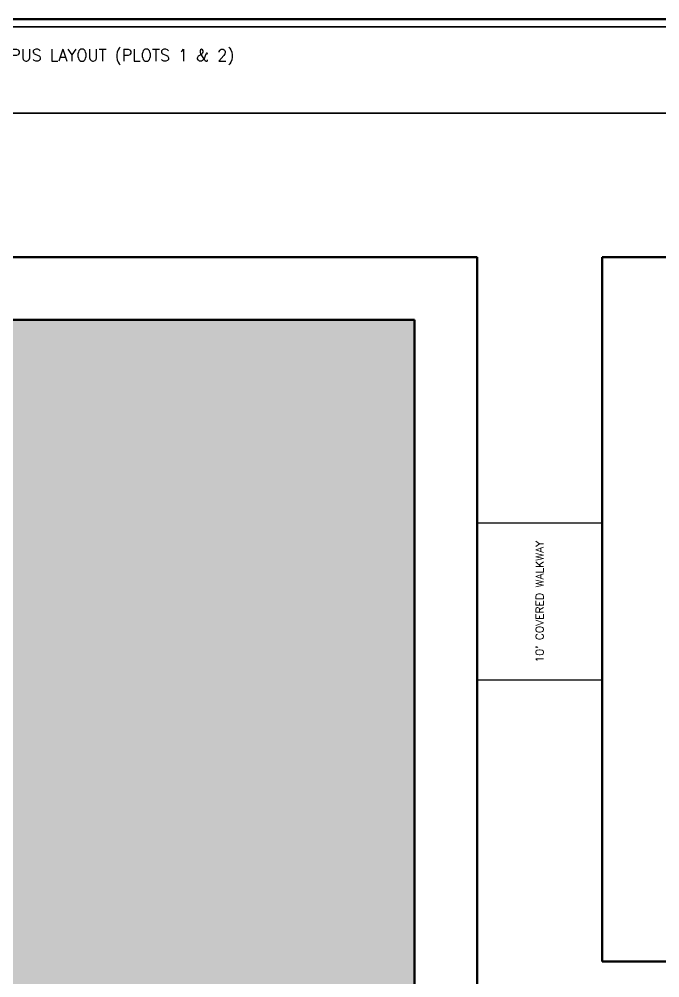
# Model space of a CAD drawing. Header units: inches. Extents: x 0 to 2197, y -71 to 1191.
# Drawn here: x 969 to 1460, y 455 to 1191 of the extents above; entities that cross this region are included whole.
import ezdxf
from ezdxf.enums import TextEntityAlignment as Align

# ---------------------------------------------------------------- set-up
doc = ezdxf.new("R2010")
doc.units = ezdxf.units.IN
doc.header["$MEASUREMENT"] = 0
for name, color, linetype in [('A-GRID', 6, 'Continuous'), ('A-HATCH', 8, 'Continuous'), ('A-ROOF', 5, 'Continuous'), ('A-SITE', 2, 'Continuous'), ('A-TEXT-TTL', 7, 'Continuous'), ('A-TTLB', 7, 'Continuous'), ('A-WALL', 7, 'Continuous')]:
    doc.layers.add(name, color=color, linetype=linetype)
doc.styles.add('SIMPLEX', font='simplex.shx')

msp = doc.modelspace()

# ---------------------------------------------------------------- hatches: boundary and pattern name
at = {"layer": 'A-HATCH'}
h = msp.add_hatch(dxfattribs=at)
h.set_pattern_fill('ANSI31')
h.paths.add_polyline_path([(168, 192), (1272, 192), (1272, 960), (168, 960)])

# ---------------------------------------------------------------- linework, layer by layer
at = {"layer": 'A-GRID', "lineweight": 18}
for p, q in [((1272, 960), (168, 960)), ((1272, 192), (1272, 960))]:
    msp.add_line(p, q, dxfattribs=at)
at = {"layer": 'A-ROOF', "lineweight": 25}
for p, q in [((1416, 804), (1320, 804)), ((1320, 804), (1320, 684)), ((1416, 684), (1416, 804)), ((1320, 684), (1416, 684))]:
    msp.add_line(p, q, dxfattribs=at)
at = {"layer": 'A-SITE', "lineweight": 50}
for p, q in [((1320, 1008), (120, 1008)), ((1320, 144), (1320, 1008)), ((2196, 1008), (1416, 1008)), ((1416, 1008), (1416, 468)), ((1416, 468), (2196, 468))]:
    msp.add_line(p, q, dxfattribs=at)
at = {"layer": 'A-TTLB', "lineweight": 50}
msp.add_line((1800, 1190.66), (0, 1190.66), dxfattribs=at)
at = {"layer": 'A-TTLB', "lineweight": 25}
msp.add_line((1794, 1184.66), (6, 1184.66), dxfattribs=at)
at = {"layer": 'A-TTLB', "lineweight": 35}
for p, q in [((1794, 1184.66), (6, 1184.66)), ((6, 1118.66), (1794, 1118.66))]:
    msp.add_line(p, q, dxfattribs=at)
at = {"layer": 'A-WALL', "lineweight": 50}
for p, q in [((1272, 960), (168, 960)), ((1272, 192), (1272, 960))]:
    msp.add_line(p, q, dxfattribs=at)

# ---------------------------------------------------------------- texts
at = {"layer": 'A-TEXT-TTL', "style": 'SIMPLEX'}
msp.add_text('SHEET 01 OF 16  -  SITE MASTER PLAN & CAMPUS LAYOUT (PLOTS 1 & 2)', height=9, dxfattribs=at).set_placement((900, 1163.06), align=Align.MIDDLE_CENTER)
msp.add_text("10' COVERED WALKWAY", height=6, rotation=90, dxfattribs=at).set_placement((1368, 744), align=Align.MIDDLE_CENTER)

doc.saveas('drawing.dxf')
